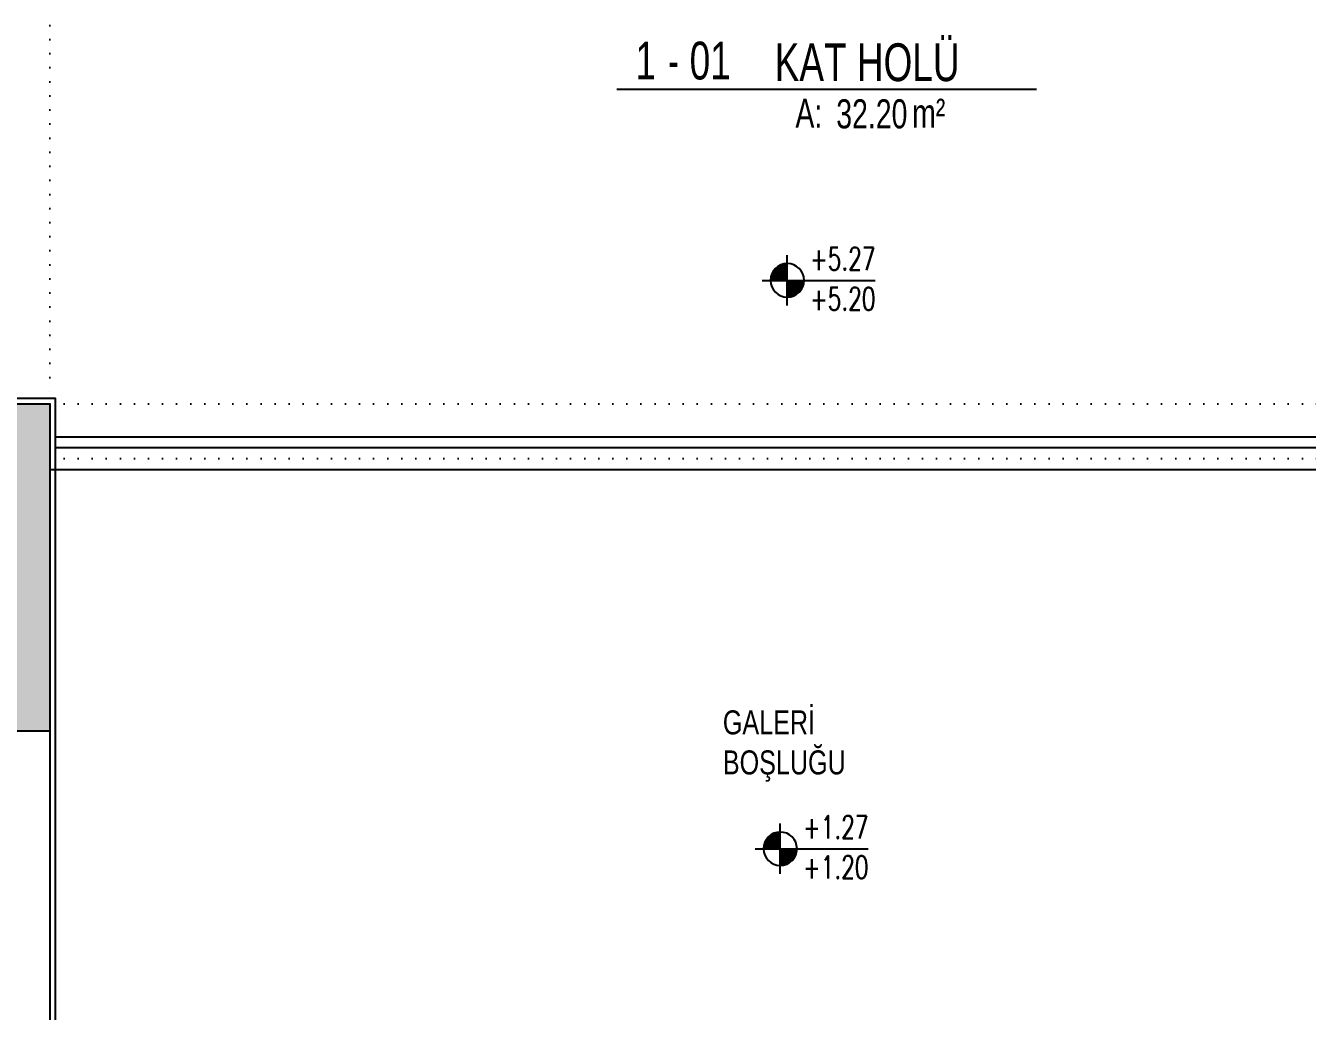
# Model space of a CAD drawing. Header units: inches. Extents: x 21 to 32698, y 13 to 3712.
# Drawn here: x 10631 to 11218, y 1384 to 1835 of the extents above; entities that cross this region are included whole.
import ezdxf
from ezdxf.enums import TextEntityAlignment as Align

# ---------------------------------------------------------------- set-up
doc = ezdxf.new("R2010")
doc.units = ezdxf.units.IN
doc.header["$MEASUREMENT"] = 0
doc.linetypes.add('DOT', pattern=[6.35, 0, -6.35])
for name, color, linetype, lineweight in [('Z_MİM_-KM-AREA-IDEN', 8, 'Continuous', 25), ('Z_MİM_-KM-BEAM-RAY', 8, 'DOT', 25), ('Z_MİM_-KM-FLOR', 8, 'Continuous', 25), ('Z_MİM_-KM-FLOR-HRAL', 8, 'Continuous', 25), ('Z_MİM_-KM-FLOR-LEVL-1', 8, 'Continuous', 25), ('Z_MİM_-KM-PATTERN-STRC', 8, 'Continuous', 25), ('Z_MİM_-KM-STRC-CONCRETE', 8, 'Continuous', 25), ('Z_MİM_-KM-TEXT', 8, 'Continuous', 25), ('Z_MİM_-KM-WALL', 8, 'Continuous', 25), ('Z_MİM_-KM-WALL-PLASTER', 8, 'Continuous', 25)]:
    doc.layers.add(name, color=color, linetype=linetype, lineweight=lineweight)
doc.styles.add('Arial_4', font='arial.ttf', dxfattribs={"height": 10})
doc.styles.add('MAH', font='arial.ttf', dxfattribs={"width": 0.8, "height": 17.5})
doc.styles.add('S1', font='arial.ttf', dxfattribs={"width": 0.75, "height": 11})
doc.styles.add('TEXT 1 romans', font='romans.shx', dxfattribs={"width": 0.7})

# ---------------------------------------------------------------- blocks, each defined once
blk = doc.blocks.new('KOT-P')
h = blk.add_hatch()
h.set_pattern_fill('ANSI31', color=256, scale=0.2, style=0)
h.set_pattern_definition([(45, (0, 0), (-0.449013, 0.449013), [])])
h.paths.add_polyline_path([(0, 0), (9.6, 0, 0.414214), (0, 9.6)])
h.paths.add_polyline_path([(-9.6, 0, 0.414214), (0, -9.6), (0, 0)])
for p, q in [((0, 14.4), (0, -14.4)), ((-14.4, 0), (50.4, 0))]:
    blk.add_line(p, q)
blk.add_circle((0, 0), 9.6)
at = {"color": 7, "style": 'TEXT 1 romans', "width": 0.7}
for tag, p in [('BKOT', (13.01, 1.49)), ('KKOT', (13.01, -13.67))]:
    blk.add_attdef(tag, p, '', height=12, dxfattribs=at)
blk = doc.blocks.new('-KM_Kolon-1K')
at = {"layer": 'Z_MİM_-KM-PATTERN-STRC'}
blk.add_hatch(color=256, dxfattribs=at).paths.add_polyline_path([(1285, 680), (1310, 680), (1310, 530), (1285, 530)], flags=0)
at = {"layer": 'Z_MİM_-KM-STRC-CONCRETE'}
blk.add_lwpolyline([(1285, 680), (1310, 680), (1310, 530), (1285, 530)], close=True, dxfattribs=at)
blk = doc.blocks.new('-KM_Kiriş İzi-1K')
at = {"layer": 'Z_MİM_-KM-BEAM-RAY'}
for p, q in [((1310, 905), (1310, 680)), ((1310, 680), (2010, 680)), ((1310, 655), (2010, 655)), ((1310, 530), (1310, 370))]:
    blk.add_line(p, q, dxfattribs=at)
blk = doc.blocks.new('*U121')
blk.add_line((0, 0), (192.45, 0))
at = {"color": 7, "style": 'MAH', "width": 0.6}
blk.add_text('-', height=17.07, dxfattribs=at).set_placement((25.99, 13.11), align=Align.MIDDLE_CENTER)
at = {"color": 7, "style": 'Arial_4', "width": 0.7}
for s, p in [('A:', (81.91, -17.69)), ('m² ', (135.42, -17.69))]:
    blk.add_text(s, height=13.333, dxfattribs=at).set_placement(p)
for tag, p in [('K', (8.57, 13.11)), ('00', (33.43, 13.11)), ('MAHALADI', (72.42, 12.35))]:
    blk.add_attdef(tag, text='', height=17.33, dxfattribs=at).set_placement(p, align=Align.MIDDLE_LEFT)
blk.add_attdef('27.00', text='', height=13.33, dxfattribs=at).set_placement((133.25, -11.29), align=Align.MIDDLE_RIGHT)

msp = doc.modelspace()

# ---------------------------------------------------------------- linework, layer by layer
at = {"layer": 'Z_MİM_-KM-FLOR'}
msp.add_line((10641.71, 1632.08), (11341.71, 1632.08), dxfattribs=at)
at = {"layer": 'Z_MİM_-KM-FLOR-HRAL'}
for p, q in [((10644.21, 1647.04), (11339.17, 1647.04)), ((10644.21, 1642.04), (11339.17, 1642.04))]:
    msp.add_line(p, q, dxfattribs=at)
at = {"layer": 'Z_MİM_-KM-WALL'}
msp.add_line((10641.71, 1512.08), (10641.71, 1352.08), dxfattribs=at)
at = {"layer": 'Z_MİM_-KM-WALL-PLASTER'}
msp.add_lwpolyline([(10644.21, 1352.09), (10644.21, 1664.58), (9036.52, 1664.58)], dxfattribs=at)

# ---------------------------------------------------------------- block references
at = {"layer": 'Z_MİM_-KM-AREA-IDEN'}
msp.add_blockref('*U121', (10901.48, 1806.26), dxfattribs=at).add_auto_attribs({'27.00': '32.20', '00': '01', 'K': '1', 'MAHALADI': 'KAT HOLÜ'})
at = {"layer": 'Z_MİM_-KM-BEAM-RAY'}
msp.add_blockref('-KM_Kiriş İzi-1K', (9331.71, 982.08), dxfattribs=at)
at = {"layer": 'Z_MİM_-KM-FLOR-LEVL-1'}
ref = msp.add_blockref('KOT-P', (10979.67, 1718.67), dxfattribs=dict(at, xscale=-0.8, yscale=0.8, zscale=0.8, rotation=180))
ref.add_attrib('KKOT', '+5.20', (10990.08, 1705), dxfattribs={"color": 7, "height": 10.417, "style": 'TEXT 1 romans', "width": 0.7})
ref.add_attrib('BKOT', '+5.27', (10990.08, 1723.37), dxfattribs={"color": 7, "height": 10.417, "style": 'TEXT 1 romans', "width": 0.7})
ref = msp.add_blockref('KOT-P', (10976.44, 1458.23), dxfattribs=dict(at, xscale=-0.8, yscale=0.8, zscale=0.8, rotation=180))
ref.add_attrib('KKOT', '+1.20', (10986.85, 1444.55), dxfattribs={"color": 7, "height": 10.417, "style": 'TEXT 1 romans', "width": 0.7})
ref.add_attrib('BKOT', '+1.27', (10986.85, 1462.92), dxfattribs={"color": 7, "height": 10.417, "style": 'TEXT 1 romans', "width": 0.7})
at = {"layer": 'Z_MİM_-KM-STRC-CONCRETE'}
msp.add_blockref('-KM_Kolon-1K', (9331.71, 982.08), dxfattribs=at)

# ---------------------------------------------------------------- texts
at = {"layer": 'Z_MİM_-KM-TEXT', "color": 7, "ltscale": 0.2, "insert": (10950.12, 1521.64), "char_height": 11, "attachment_point": 1, "style": 'S1'}
msp.add_mtext_dynamic_manual_height_columns('GALERİ BOŞLUĞU', width=63.2764, gutter_width=12.5, heights=[0], dxfattribs=at)

doc.saveas('drawing.dxf')
